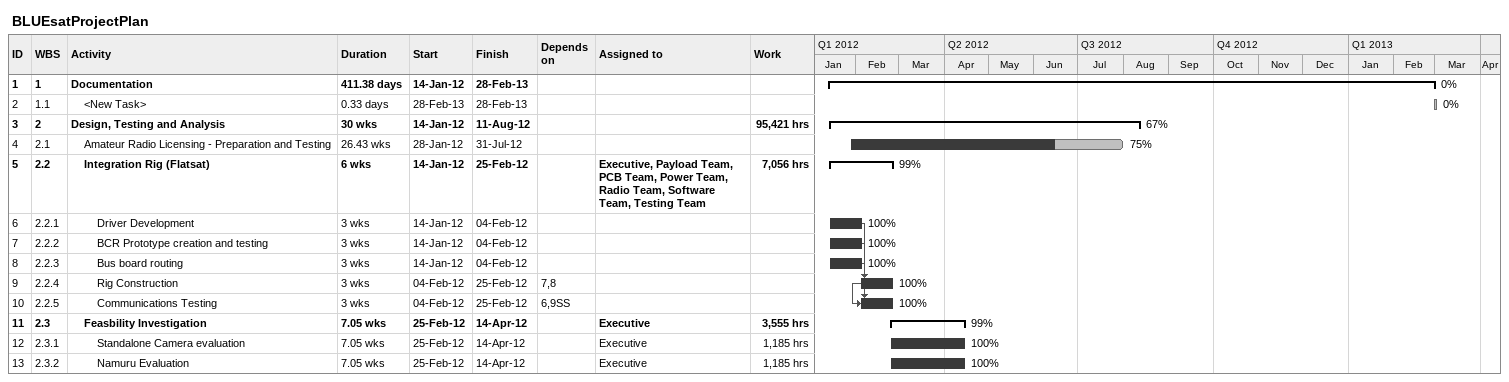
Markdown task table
BLUEsatProjectPlan

| ID | WBS | Task | Duration | Start | Finish | Predecessors | Resources | % complete | Work (h) |
|---|---|---|---|---|---|---|---|---|---|
| 1 | 1 | **Documentation** | 411.38d | 2012-01-14 | 2013-02-28 |  |  | 0 |  |
| 2 | 1.1 | <New Task> | 0.33d | 2013-02-28 | 2013-02-28 |  |  | 0 |  |
| 3 | 2 | **Design, Testing and Analysis** | 30w | 2012-01-14 | 2012-08-11 |  |  | 67 | 95421 |
| 4 | 2.1 | Amateur Radio Licensing - Preparation and Testing | 26.43w | 2012-01-28 | 2012-07-31 |  |  | 75 |  |
| 5 | 2.2 | **Integration Rig (Flatsat)** | 6w | 2012-01-14 | 2012-02-25 |  | Executive, Payload Team, PCB Team, Power Team, Radio Team, Software Team, Testing Team | 99 | 7056 |
| 6 | 2.2.1 | Driver Development | 3w | 2012-01-14 | 2012-02-04 |  |  | 100 |  |
| 7 | 2.2.2 | BCR Prototype creation and testing | 3w | 2012-01-14 | 2012-02-04 |  |  | 100 |  |
| 8 | 2.2.3 | Bus board routing | 3w | 2012-01-14 | 2012-02-04 |  |  | 100 |  |
| 9 | 2.2.4 | Rig Construction | 3w | 2012-02-04 | 2012-02-25 | 7, 8 |  | 100 |  |
| 10 | 2.2.5 | Communications Testing | 3w | 2012-02-04 | 2012-02-25 | 6, 9SS |  | 100 |  |
| 11 | 2.3 | **Feasbility Investigation** | 7.05w | 2012-02-25 | 2012-04-14 |  | Executive | 99 | 3555 |
| 12 | 2.3.1 | Standalone Camera evaluation | 7.05w | 2012-02-25 | 2012-04-14 |  | Executive | 100 | 1185 |
| 13 | 2.3.2 | Namuru Evaluation | 7.05w | 2012-02-25 | 2012-04-14 |  | Executive | 100 | 1185 |
